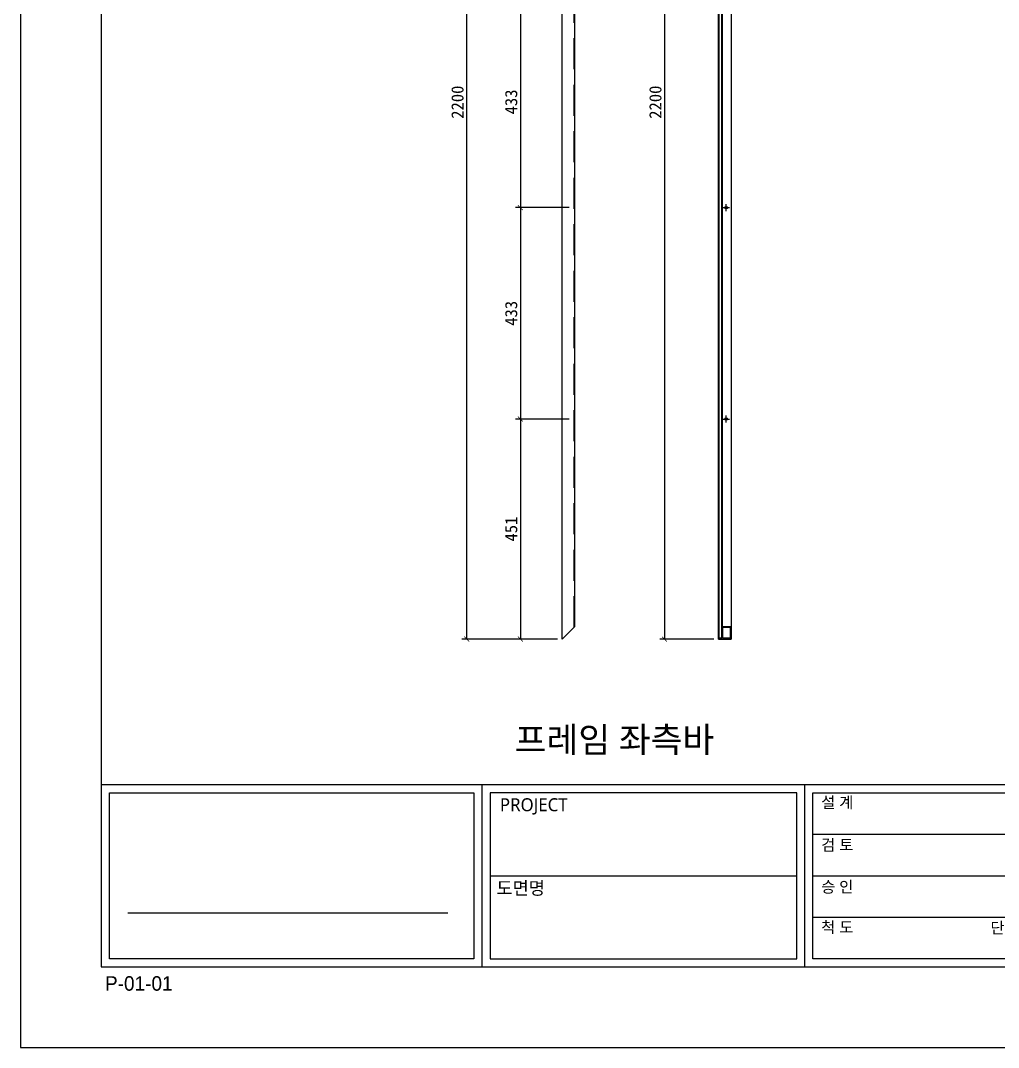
# Model space of a CAD drawing. Header units: millimetres. Extents: x -44117 to 256353, y -2095463 to 65325.
# Drawn here: x -34300 to -32297, y 7428 to 9532 of the extents above; entities that cross this region are included whole.
import ezdxf

# ---------------------------------------------------------------- set-up
doc = ezdxf.new("R2010")
doc.units = ezdxf.units.MM
doc.header["$LTSCALE"] = 10
doc.linetypes.add('CENTER', pattern=[50.8, 31.75, -6.35, 6.35, -6.35])
doc.linetypes.add('HIDDEN', pattern=[9.525, 6.35, -3.175])
doc.layers.add('도면층1', color=7, linetype='HIDDEN')
doc.layers.add('도면층2', color=3, linetype='CENTER')
doc.styles.add('고딕', font='')
doc.styles.get('고딕').set_extended_font_data('HYgtrE')
doc.dimstyles.new('ISO-25', dxfattribs={"dimtxt": 2.5, "dimasz": 2.5, "dimexe": 1, "dimexo": 1, "dimtad": 1, "dimtxsty": 'Standard', "dimblk": 'ARCHTICK', "dimcen": 2.5, "dimadec": 0, "dimazin": 0, "dimtfac": 1, "dimtmove": 0, "dimatfit": 3, "dimfxl": 0, "dimarcsym": 0})

# ---------------------------------------------------------------- blocks, each defined once
blk = doc.blocks.new('a4 1scale')
at = {"color": 8}
for p, q in [((-15144.83, -4477.05), (-14867.83, -4477.05)), ((-15097.66, -4499.61), (-15097.66, -4477.05)), ((-15057.67, -4499.62), (-15057.67, -4477.06)), ((-15056.67, -4483.2), (-15020.68, -4483.2)), ((-15096.66, -4488.33), (-15058.67, -4488.34)), ((-15056.67, -4488.34), (-15020.68, -4488.34)), ((-15141.53, -4492.95), (-15101.88, -4492.95)), ((-15056.67, -4493.48), (-15020.68, -4493.48))]:
    blk.add_line(p, q, dxfattribs=at)
for points in [[(-15154.83, -4509.61), (-14857.83, -4509.61), (-14857.83, -4299.61), (-15154.83, -4299.61)], [(-15144.83, -4499.61), (-14867.83, -4499.61), (-14867.83, -4309.61), (-15144.83, -4309.61)]]:
    blk.add_lwpolyline(points, close=True)
for points in [[(-15143.82, -4478.05), (-15098.66, -4478.05), (-15098.66, -4498.61), (-15143.83, -4498.61)], [(-15058.67, -4478.06), (-15096.66, -4478.05), (-15096.66, -4498.61), (-15058.66, -4498.62)], [(-15056.67, -4478.06), (-15020.68, -4478.06), (-15020.68, -4498.62), (-15056.67, -4498.62)]]:
    blk.add_lwpolyline(points, close=True, dxfattribs=at)
at = {"color": 8, "attachment_point": 1, "style": '고딕'}
for s, insert, char_height, width in [('{\\fMalgun Gothic|b0|i0|c129|p50;PROJECT}', (-15095.45, -4478.74), 1.6004, 37.4801), ('{\\fMalgun Gothic|b0|i0|c129|p50;설 계}', (-15055.65, -4478.55), 1.4003, 21.6513), ('{\\fMalgun Gothic|b0|i0|c129|p50;검 토}', (-15055.65, -4483.82), 1.4003, 21.6513), ('{\\fMalgun Gothic|b0|i0|c129|p50;도면명}', (-15095.89, -4489.07), 1.6004, 37.4801), ('{\\fMalgun Gothic|b0|i0|c129|p50;승 인}', (-15055.65, -4489.02), 1.4003, 21.6513), ('{\\fMalgun Gothic|b0|i0|c129|p50;척 도 }', (-15055.65, -4494.02), 1.4003, 21.6513), ('{\\fGulim|b0|i0|c129|p50;단 위}', (-15034.68, -4494.09), 1.4003, 21.6513), ('{\\C8;P-01-01}', (-15144.37, -4500.78), 1.8004, 27.0059)]:
    blk.add_mtext(s, dxfattribs=dict(at, insert=insert, char_height=char_height, width=width))
blk = doc.blocks.new('_ArchTick')
at = {"color": 0, "linetype": 'ByBlock', "const_width": 0.15}
blk.add_lwpolyline([(-0.5, -0.5), (0.5, 0.5)], dxfattribs=at)
blk = doc.blocks.new('*D207')
at = {"color": 0, "lineweight": -2}
for p, q in [((-33176, 9581.5), (-33286.3, 9581.5)), ((-33276.3, 9581.5), (-33276.3, 9148.5)), ((-33176, 9148.5), (-33286.3, 9148.5))]:
    blk.add_line(p, q, dxfattribs=at)
at = {"layer": 'Defpoints', "color": 0}
for p in [(-33166, 9581.5), (-33276.3, 9148.5), (-33166, 9148.5)]:
    blk.add_point(p, dxfattribs=at)
at = {"color": 0, "lineweight": -2, "xscale": 10, "yscale": 10, "zscale": 10}
for p, rotation in [((-33276.3, 9581.5), 90), ((-33276.3, 9148.5), 270)]:
    blk.add_blockref('_ArchTick', p, dxfattribs=dict(at, rotation=rotation))
at = {"color": 0, "insert": (-33295, 9365), "char_height": 25, "attachment_point": 5, "rotation": 90}
blk.add_mtext('433', dxfattribs=at)
blk = doc.blocks.new('_None')
blk = doc.blocks.new('*D208')
at = {"color": 0, "lineweight": -2}
for p, q in [((-33176, 9148.5), (-33286.3, 9148.5)), ((-33276.3, 9148.5), (-33276.3, 8715.5)), ((-33176, 8715.5), (-33286.3, 8715.5))]:
    blk.add_line(p, q, dxfattribs=at)
at = {"layer": 'Defpoints', "color": 0}
for p in [(-33166, 9148.5), (-33276.3, 8715.5), (-33166, 8715.5)]:
    blk.add_point(p, dxfattribs=at)
at = {"color": 0, "lineweight": -2, "xscale": 10, "yscale": 10, "zscale": 10}
for p, rotation in [((-33276.3, 9148.5), 90), ((-33276.3, 8715.5), 270)]:
    blk.add_blockref('_ArchTick', p, dxfattribs=dict(at, rotation=rotation))
at = {"color": 0, "insert": (-33295, 8932), "char_height": 25, "attachment_point": 5, "rotation": 90}
blk.add_mtext('433', dxfattribs=at)
blk = doc.blocks.new('*D209')
at = {"color": 0, "lineweight": -2}
for p, q in [((-33176, 8715.5), (-33286.3, 8715.5)), ((-33276.3, 8715.5), (-33276.3, 8264.5)), ((-33200.5, 8264.5), (-33286.3, 8264.5))]:
    blk.add_line(p, q, dxfattribs=at)
at = {"layer": 'Defpoints', "color": 0}
for p in [(-33166, 8715.5), (-33276.3, 8264.5), (-33190.5, 8264.5)]:
    blk.add_point(p, dxfattribs=at)
at = {"color": 0, "lineweight": -2, "xscale": 10, "yscale": 10, "zscale": 10}
for p, rotation in [((-33276.3, 8715.5), 90), ((-33276.3, 8264.5), 270)]:
    blk.add_blockref('_ArchTick', p, dxfattribs=dict(at, rotation=rotation))
at = {"color": 0, "insert": (-33295, 8490), "char_height": 25, "attachment_point": 5, "rotation": 90}
blk.add_mtext('451', dxfattribs=at)
blk = doc.blocks.new('*D212')
at = {"color": 0, "lineweight": -2}
for p, q in [((-32880.3, 10464.5), (-32990.8, 10464.5)), ((-32980.8, 10464.5), (-32980.8, 8264.5)), ((-32880.3, 8264.5), (-32990.8, 8264.5))]:
    blk.add_line(p, q, dxfattribs=at)
at = {"layer": 'Defpoints', "color": 0}
for p in [(-32870.3, 10464.5), (-32980.8, 8264.5), (-32870.3, 8264.5)]:
    blk.add_point(p, dxfattribs=at)
at = {"color": 0, "lineweight": -2, "xscale": 10, "yscale": 10, "zscale": 10}
for p, rotation in [((-32980.8, 10464.5), 90), ((-32980.8, 8264.5), 270)]:
    blk.add_blockref('_ArchTick', p, dxfattribs=dict(at, rotation=rotation))
at = {"color": 0, "insert": (-32999.6, 9364.5), "char_height": 25, "attachment_point": 5, "rotation": 90}
blk.add_mtext('2200', dxfattribs=at)
blk = doc.blocks.new('*D137')
at = {"color": 0, "lineweight": -2}
for p, q in [((-33200.5, 10464.5), (-33396.2, 10464.5)), ((-33386.2, 8264.5), (-33386.2, 10464.5)), ((-33200.5, 8264.5), (-33396.2, 8264.5))]:
    blk.add_line(p, q, dxfattribs=at)
at = {"layer": 'Defpoints', "color": 0}
for p in [(-33386.2, 10464.5), (-33190.5, 10464.5), (-33190.5, 8264.5)]:
    blk.add_point(p, dxfattribs=at)
at = {"color": 0, "lineweight": -2, "xscale": 10, "yscale": 10, "zscale": 10}
for p, rotation in [((-33386.2, 10464.5), 90), ((-33386.2, 8264.5), 270)]:
    blk.add_blockref('_ArchTick', p, dxfattribs=dict(at, rotation=rotation))
at = {"color": 0, "insert": (-33405, 9364.5), "char_height": 25, "attachment_point": 5, "rotation": 90}
blk.add_mtext('2200', dxfattribs=at)

msp = doc.modelspace()

# ---------------------------------------------------------------- linework, layer by layer
for p, q in [((-33190.46156, 8264.47399), (-33190.46156, 10464.47399)), ((-32870.30556, 8264.47399), (-32870.30556, 10464.47399)), ((-32868.80556, 8267.47399), (-32868.80556, 10461.47399)), ((-32863.60556, 8267.47399), (-32863.60556, 10461.47399)), ((-32844.30556, 10464.47399), (-32844.30556, 8264.47399)), ((-33164.46156, 8290.47399), (-33164.46156, 10438.47399)), ((-32862.10556, 8290.47399), (-32862.10556, 10438.47399)), ((-33190.46156, 8264.47399), (-33164.46156, 8290.47399)), ((-32870.30556, 8290.47399), (-32868.80556, 8290.47399)), ((-32863.60556, 8290.47399), (-32844.30556, 8290.47399)), ((-32862.10556, 8288.97399), (-32862.10556, 8267.47399)), ((-32862.10556, 8288.97399), (-32845.80556, 8288.97399)), ((-32845.80556, 8267.47399), (-32845.80556, 8288.97399)), ((-32844.30556, 8264.47399), (-32870.30556, 8264.47399)), ((-32870.30556, 8264.47399), (-32844.30556, 8264.47399)), ((-32868.80556, 8267.47399), (-32863.60556, 8267.47399)), ((-32862.10556, 8267.47399), (-32845.80556, 8267.47399))]:
    msp.add_line(p, q)
for centre in [(-32854.70556, 9148.47399), (-32854.70556, 8715.47399)]:
    msp.add_circle(centre, 2.5)
at = {"layer": '도면층1'}
for p, q in [((-33165.96156, 8288.97399), (-33165.96156, 10439.97399)), ((-33165.96156, 9150.97399), (-33164.46156, 9150.97399)), ((-33165.96156, 9145.97399), (-33165.96156, 9150.97399)), ((-33165.96156, 9145.97399), (-33164.46156, 9145.97399)), ((-33165.96156, 8717.97399), (-33164.46156, 8717.97399)), ((-33165.96156, 8712.97399), (-33165.96156, 8717.97399)), ((-33165.96156, 8712.97399), (-33164.46156, 8712.97399))]:
    msp.add_line(p, q, dxfattribs=at)
at = {"layer": '도면층2'}
for p, q in [((-32854.70556, 9141.47399), (-32854.70556, 9155.47399)), ((-32861.70556, 9148.47399), (-32847.70556, 9148.47399)), ((-32861.70556, 8715.47399), (-32847.70556, 8715.47399)), ((-32854.70556, 8708.47399), (-32854.70556, 8722.47399))]:
    msp.add_line(p, q, dxfattribs=at)

# ---------------------------------------------------------------- block references
at = {"color": 1, "xscale": 16.5375, "yscale": 16.5375, "zscale": 16.5375}
msp.add_blockref('a4 1scale', (216322.76662, 82005.73904), dxfattribs=at)

# ---------------------------------------------------------------- texts
at = {"color": 142, "insert": (-33083.46401, 8055.62919), "char_height": 52.004575, "width": 1506.5379465, "attachment_point": 5, "style": '고딕'}
msp.add_mtext('{\\fMalgun Gothic|b0|i0|c129|p50;프레임 좌측바}', dxfattribs=at)

# ---------------------------------------------------------------- dimensions: what is measured, and where the dimension line sits
for base, p1, p2, override, picture, middle in [((-33386.20237, 10464.47399), (-33190.46156, 8264.47399), (-33190.46156, 10464.47399), {"dimscale": 10, "dimasz": 1, "dimdec": 1, "dimcen": 0, "dimtdec": 1, "dimldrblk": 'None'}, '*D137', (-33404.95237, 9364.47399)), ((-32980.80584, 8264.47399), (-32870.30556, 10464.47399), (-32870.30556, 8264.47399), {"dimscale": 10, "dimasz": 1, "dimdec": 1, "dimcen": 0, "dimtdec": 1, "dimldrblk": 'None'}, '*D212', (-32999.55584, 9364.47399)), ((-33276.25494, 9148.47399), (-33165.96156, 9581.47399), (-33165.96156, 9148.47399), {"dimscale": 10, "dimasz": 1, "dimldrblk": 'None'}, '*D207', (-33295.00494, 9364.97399)), ((-33276.25494, 8715.47399), (-33165.96156, 9148.47399), (-33165.96156, 8715.47399), {"dimscale": 10, "dimasz": 1, "dimldrblk": 'None'}, '*D208', (-33295.00494, 8931.97399)), ((-33276.25494, 8264.47399), (-33165.96156, 8715.47399), (-33190.46156, 8264.47399), {"dimscale": 10, "dimasz": 1, "dimldrblk": 'None'}, '*D209', (-33295.00494, 8489.97399))]:
    dim = msp.add_linear_dim(base=base, p1=p1, p2=p2, angle=90, dimstyle='ISO-25', override=override)
    dim.commit()
    dim.dimension.update_dxf_attribs({"geometry": picture, "text_midpoint": middle})

doc.saveas('drawing.dxf')
